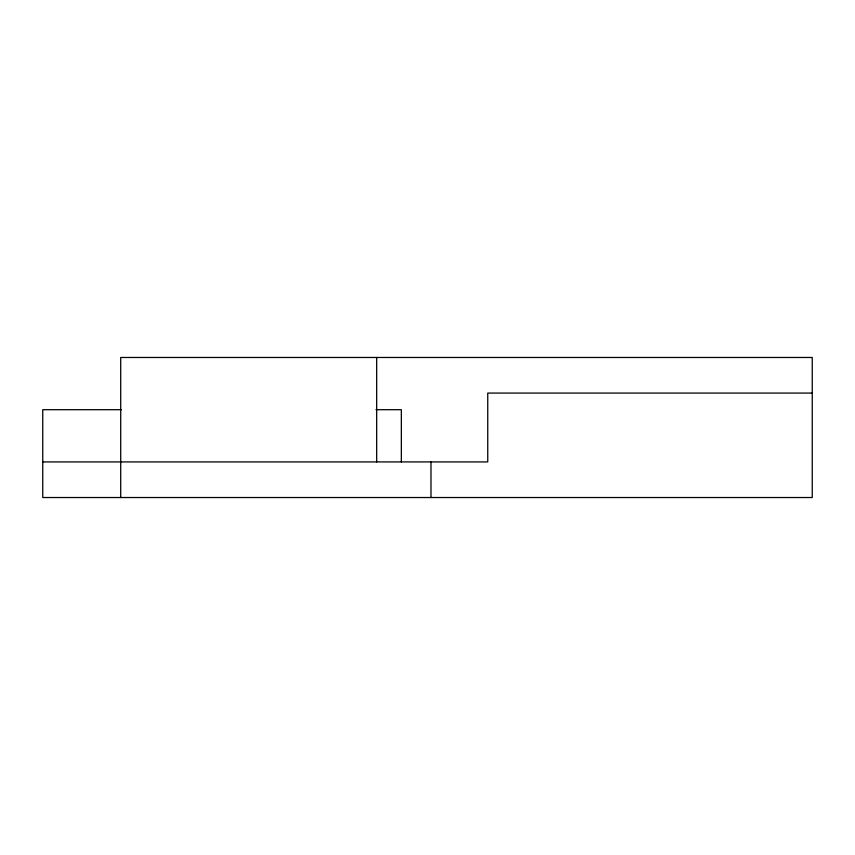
<?xml version="1.0" encoding="UTF-8"?>
<svg xmlns="http://www.w3.org/2000/svg" width="855" height="855" viewBox="0 0 855 855"><rect width="100%" height="100%" fill="white"/><g stroke="black" fill="none" stroke-linecap="round" stroke-linejoin="round"><path stroke-width="1.28" d="M812.25 393.076L487.745 393.076L487.745 461.924L42.75 461.924M121.399 409.695L42.75 409.695L42.75 497.525L812.25 497.525L812.25 357.476L120.715 357.476L120.715 497.525M376.008 409.695L401.337 409.695L401.337 461.924M430.984 461.924L430.984 497.525M376.67 357.476L376.67 461.924"/></g></svg>
